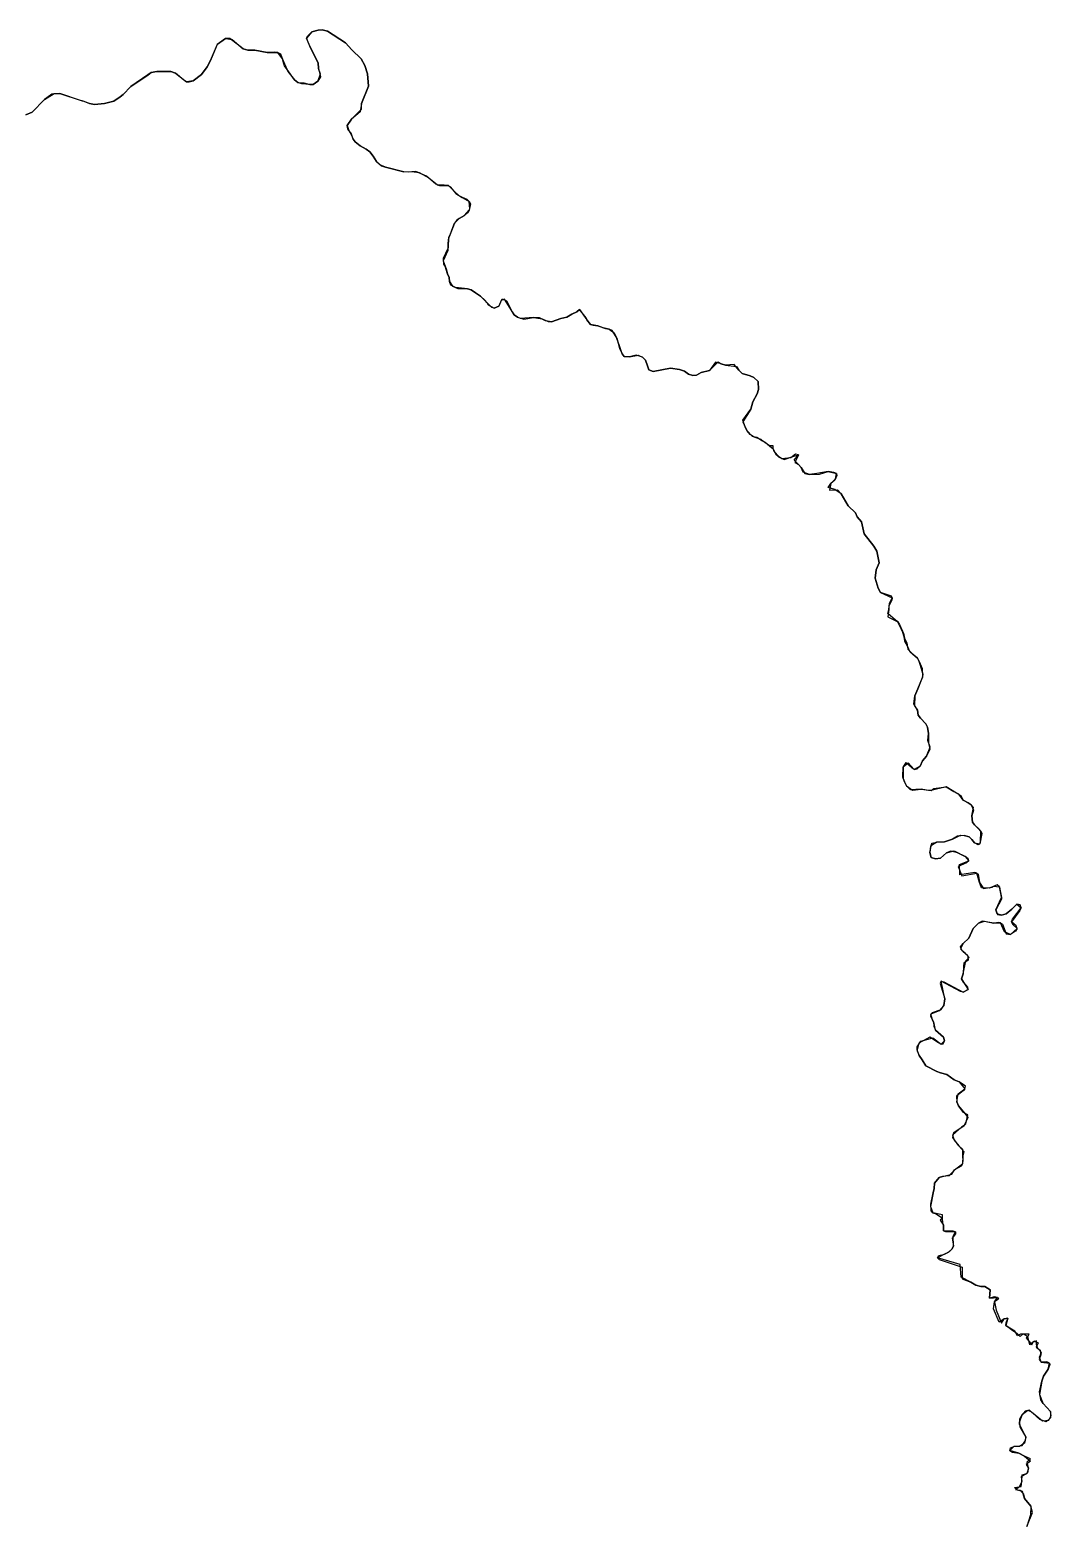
# Model space of a CAD drawing. Extents: x -74 to -34.8, y -33.8 to 5.3.
# Drawn here: x -50.166 to -49.548, y -23.802 to -22.897 of the extents above; entities that cross this region are included whole.
import ezdxf

# ---------------------------------------------------------------- set-up
doc = ezdxf.new("R2010")
doc.units = 0
doc.header["$LTSCALE"] = 2
doc.layers.add('UFEBRASIL', color=7, linetype='Continuous')

msp = doc.modelspace()

# ---------------------------------------------------------------- linework, layer by layer
at = {"layer": 'UFEBRASIL'}
for points in [[(-49.5631, -23.80193), (-49.55968, -23.79361), (-49.56072, -23.78968), (-49.56457, -23.7851), (-49.56582, -23.78077), (-49.56877, -23.78011), (-49.57055, -23.77837), (-49.56649, -23.7778), (-49.56613, -23.77485), (-49.56585, -23.77073), (-49.56316, -23.76986), (-49.56238, -23.76886), (-49.56215, -23.76675), (-49.56293, -23.76293), (-49.56091, -23.761), (-49.56452, -23.75951), (-49.56788, -23.75771), (-49.57346, -23.75604), (-49.57307, -23.75449), (-49.57092, -23.75361), (-49.56602, -23.753), (-49.56381, -23.75008), (-49.56378, -23.74788), (-49.56761, -23.74014), (-49.56732, -23.73678), (-49.56574, -23.73407), (-49.5624, -23.73167), (-49.56021, -23.73261), (-49.55371, -23.73801), (-49.54989, -23.73774), (-49.54843, -23.7348), (-49.54882, -23.73242), (-49.55319, -23.72758), (-49.55468, -23.72536), (-49.55544, -23.72048), (-49.55397, -23.71407), (-49.55304, -23.71109), (-49.55021, -23.70684), (-49.54944, -23.70327), (-49.55101, -23.7024), (-49.55434, -23.70265), (-49.55548, -23.69956), (-49.55421, -23.69676), (-49.55652, -23.69443), (-49.55721, -23.69199), (-49.55719, -23.68976), (-49.55969, -23.69066), (-49.56133, -23.69208), (-49.56249, -23.68699), (-49.56174, -23.6857), (-49.56685, -23.68575), (-49.56868, -23.68673), (-49.57027, -23.68392), (-49.5734, -23.68206), (-49.57585, -23.68041), (-49.57562, -23.67879), (-49.57463, -23.67593), (-49.57682, -23.67638), (-49.57988, -23.67833), (-49.58319, -23.67027), (-49.5826, -23.6662), (-49.5808, -23.66349), (-49.58261, -23.66315), (-49.58574, -23.66384), (-49.58531, -23.65888), (-49.58854, -23.65692), (-49.59097, -23.65689), (-49.59392, -23.65605), (-49.5969, -23.65426), (-49.60275, -23.65111), (-49.60338, -23.64353), (-49.61715, -23.63959), (-49.61638, -23.63815), (-49.61297, -23.63721), (-49.60991, -23.63568), (-49.60825, -23.63407), (-49.60754, -23.63217), (-49.60774, -23.62636), (-49.60635, -23.62371), (-49.6077, -23.62338), (-49.6136, -23.62313), (-49.61357, -23.61973), (-49.61401, -23.61858), (-49.61413, -23.61544), (-49.61421, -23.61347), (-49.61993, -23.6122), (-49.62096, -23.61111), (-49.62117, -23.60705), (-49.61971, -23.60008), (-49.61915, -23.59755), (-49.61891, -23.59433), (-49.61616, -23.59098), (-49.61409, -23.59025), (-49.60855, -23.58881), (-49.60693, -23.5862), (-49.60202, -23.5827), (-49.60168, -23.58105), (-49.60185, -23.5778), (-49.60174, -23.57398), (-49.60426, -23.57173), (-49.60789, -23.56679), (-49.60721, -23.56367), (-49.60102, -23.55939), (-49.60001, -23.55839), (-49.59877, -23.55299), (-49.60135, -23.55155), (-49.60434, -23.54756), (-49.60537, -23.54522), (-49.60473, -23.54026), (-49.60051, -23.53725), (-49.60021, -23.53562), (-49.60407, -23.53305), (-49.60707, -23.53173), (-49.61143, -23.52861), (-49.6154, -23.52758), (-49.61762, -23.52679), (-49.62422, -23.5233), (-49.62639, -23.5197), (-49.62828, -23.51709), (-49.62952, -23.51358), (-49.62937, -23.51183), (-49.62727, -23.50843), (-49.62, -23.5065), (-49.61484, -23.51029), (-49.6137, -23.51013), (-49.61282, -23.50827), (-49.61359, -23.50597), (-49.61831, -23.50172), (-49.61916, -23.49772), (-49.62009, -23.49544), (-49.6211, -23.4921), (-49.62007, -23.49107), (-49.61502, -23.48928), (-49.6134, -23.48683), (-49.6127, -23.48287), (-49.61488, -23.4722), (-49.6133, -23.47261), (-49.60153, -23.4788), (-49.59858, -23.47716), (-49.5988, -23.47584), (-49.60149, -23.47281), (-49.60257, -23.47064), (-49.60168, -23.46765), (-49.60007, -23.4599), (-49.5979, -23.45792), (-49.60037, -23.45518), (-49.60226, -23.45387), (-49.60319, -23.45129), (-49.60165, -23.44932), (-49.59816, -23.44617), (-49.59564, -23.44038), (-49.59243, -23.43697), (-49.58878, -23.43578), (-49.58312, -23.43698), (-49.57913, -23.43694), (-49.57791, -23.43774), (-49.57562, -23.44358), (-49.57295, -23.44394), (-49.56902, -23.4403), (-49.56964, -23.43874), (-49.57238, -23.43623), (-49.5718, -23.43464), (-49.56657, -23.42769), (-49.56707, -23.42603), (-49.56915, -23.42546), (-49.57208, -23.4286), (-49.57554, -23.4314), (-49.57851, -23.43212), (-49.5811, -23.43141), (-49.58179, -23.42895), (-49.57838, -23.42155), (-49.57859, -23.42005), (-49.5796, -23.41507), (-49.58102, -23.41385), (-49.58435, -23.41534), (-49.58591, -23.41596), (-49.59046, -23.41575), (-49.59171, -23.41252), (-49.59344, -23.40671), (-49.59451, -23.40649), (-49.60368, -23.40781), (-49.60374, -23.40148), (-49.59825, -23.39943), (-49.59852, -23.39819), (-49.60042, -23.39672), (-49.60507, -23.39441), (-49.60908, -23.39353), (-49.61163, -23.3945), (-49.6153, -23.39767), (-49.61832, -23.3982), (-49.62101, -23.39742), (-49.62168, -23.39429), (-49.62061, -23.38872), (-49.6176, -23.38802), (-49.61281, -23.38785), (-49.60801, -23.3862), (-49.60332, -23.3839), (-49.6011, -23.38397), (-49.59801, -23.38493), (-49.59642, -23.38648), (-49.5948, -23.38841), (-49.59163, -23.38903), (-49.59107, -23.38788), (-49.59099, -23.38135), (-49.5921, -23.38007), (-49.59476, -23.37764), (-49.59599, -23.37602), (-49.59644, -23.37218), (-49.59541, -23.36709), (-49.59676, -23.36549), (-49.59867, -23.36422), (-49.60166, -23.36262), (-49.60416, -23.35895), (-49.60719, -23.35739), (-49.61181, -23.35465), (-49.62093, -23.35677), (-49.62268, -23.35683), (-49.62699, -23.35602), (-49.63344, -23.35642), (-49.63586, -23.35403), (-49.6371, -23.35162), (-49.63818, -23.34878), (-49.6379, -23.34255), (-49.6348, -23.33999), (-49.63129, -23.34418), (-49.62942, -23.34376), (-49.62767, -23.34205), (-49.62612, -23.3389), (-49.62376, -23.33599), (-49.6216, -23.3306), (-49.62289, -23.32652), (-49.62268, -23.32226), (-49.62328, -23.31844), (-49.62413, -23.31657), (-49.62748, -23.31306), (-49.62874, -23.31119), (-49.62923, -23.30822), (-49.6314, -23.30442), (-49.63088, -23.29948), (-49.62905, -23.29538), (-49.62622, -23.28842), (-49.6258, -23.28665), (-49.62749, -23.2812), (-49.62815, -23.27872), (-49.62915, -23.27675), (-49.63377, -23.27307), (-49.63511, -23.26982), (-49.63685, -23.26675), (-49.63712, -23.26466), (-49.63833, -23.26034), (-49.639, -23.2594), (-49.64118, -23.25478), (-49.64253, -23.25375), (-49.64715, -23.24979), (-49.6466, -23.24722), (-49.64608, -23.24371), (-49.64448, -23.24024), (-49.64493, -23.23917), (-49.65158, -23.23695), (-49.65307, -23.23446), (-49.65477, -23.22828), (-49.65415, -23.22332), (-49.6524, -23.219), (-49.65375, -23.21204), (-49.65566, -23.20895), (-49.66146, -23.20163), (-49.6632, -23.1942), (-49.66564, -23.19125), (-49.66671, -23.18878), (-49.67128, -23.18454), (-49.67546, -23.17744), (-49.67915, -23.17468), (-49.68327, -23.17361), (-49.68169, -23.17119), (-49.67882, -23.16824), (-49.67832, -23.16506), (-49.67988, -23.16443), (-49.68332, -23.16378), (-49.69008, -23.16497), (-49.6946, -23.16557), (-49.69849, -23.16431), (-49.6996, -23.1615), (-49.70121, -23.15951), (-49.70379, -23.15708), (-49.70116, -23.15373), (-49.70305, -23.15341), (-49.70582, -23.1555), (-49.71127, -23.1562), (-49.7146, -23.15391), (-49.71665, -23.1502), (-49.71649, -23.14839), (-49.71868, -23.14823), (-49.72293, -23.14529), (-49.72382, -23.14446), (-49.72813, -23.14309), (-49.73049, -23.14145), (-49.73237, -23.1393), (-49.73338, -23.13753), (-49.73491, -23.13289), (-49.73005, -23.12606), (-49.72879, -23.12166), (-49.72616, -23.1169), (-49.72534, -23.11418), (-49.72555, -23.10944), (-49.72833, -23.10689), (-49.73046, -23.10588), (-49.73533, -23.10456), (-49.73727, -23.10261), (-49.74024, -23.09917), (-49.7453, -23.09944), (-49.74794, -23.09862), (-49.75138, -23.09776), (-49.75498, -23.10266), (-49.76013, -23.10405), (-49.76295, -23.10558), (-49.76507, -23.10569), (-49.76781, -23.10501), (-49.77026, -23.10324), (-49.7733, -23.10214), (-49.77867, -23.1013), (-49.78918, -23.10335), (-49.79172, -23.10243), (-49.79251, -23.09991), (-49.79388, -23.09651), (-49.79557, -23.09459), (-49.79947, -23.0934), (-49.80351, -23.09446), (-49.8066, -23.09433), (-49.80788, -23.09266), (-49.80968, -23.08727), (-49.81158, -23.08238), (-49.81391, -23.07863), (-49.81577, -23.07782), (-49.81939, -23.07695), (-49.8227, -23.07564), (-49.82699, -23.07487), (-49.82927, -23.07212), (-49.82969, -23.07089), (-49.83366, -23.06594), (-49.83541, -23.06726), (-49.83841, -23.06866), (-49.84144, -23.07046), (-49.84499, -23.07133), (-49.85058, -23.07326), (-49.85427, -23.07268), (-49.85789, -23.07098), (-49.86163, -23.07079), (-49.86933, -23.07122), (-49.87129, -23.07039), (-49.87324, -23.06898), (-49.87505, -23.06597), (-49.87905, -23.05969), (-49.88115, -23.0605), (-49.8826, -23.06377), (-49.88533, -23.06507), (-49.88677, -23.06465), (-49.8898, -23.06161), (-49.89073, -23.06041), (-49.89365, -23.05772), (-49.8967, -23.05585), (-49.89924, -23.05402), (-49.90138, -23.05342), (-49.90879, -23.05262), (-49.9116, -23.05112), (-49.91227, -23.04901), (-49.91265, -23.0465), (-49.91355, -23.04429), (-49.915, -23.0396), (-49.91574, -23.03848), (-49.9159, -23.03479), (-49.91321, -23.02884), (-49.91322, -23.02601), (-49.91268, -23.02226), (-49.91212, -23.02127), (-49.9104, -23.0163), (-49.9093, -23.01357), (-49.90644, -23.01079), (-49.90329, -23.00908), (-49.90044, -23.00586), (-49.90012, -23.00493), (-49.90036, -23.00044), (-49.90167, -22.99931), (-49.90627, -22.99723), (-49.90965, -22.9941), (-49.91301, -22.9909), (-49.91563, -22.99056), (-49.91956, -22.99044), (-49.92057, -22.98996), (-49.92617, -22.98529), (-49.93264, -22.98246), (-49.93713, -22.98287), (-49.94005, -22.98263), (-49.95102, -22.97968), (-49.9545, -22.97842), (-49.95649, -22.97641), (-49.95851, -22.97306), (-49.96061, -22.97056), (-49.96285, -22.96894), (-49.96633, -22.96678), (-49.96933, -22.96448), (-49.97054, -22.9628), (-49.97193, -22.95926), (-49.97332, -22.95757), (-49.97394, -22.95651), (-49.9742, -22.9545), (-49.97174, -22.95074), (-49.96566, -22.94463), (-49.96549, -22.9413), (-49.96138, -22.93086), (-49.96205, -22.92331), (-49.96366, -22.91825), (-49.96574, -22.91414), (-49.97152, -22.90869), (-49.97521, -22.90449), (-49.98616, -22.8975), (-49.98948, -22.89674), (-49.99172, -22.89695), (-49.99559, -22.89799), (-49.99885, -22.90175), (-49.99795, -22.90455), (-49.99185, -22.91662), (-49.99152, -22.92008), (-49.99041, -22.92521), (-49.99196, -22.92773), (-49.99487, -22.92972), (-49.99688, -22.92966), (-50.00163, -22.92935), (-50.00415, -22.92846), (-50.00606, -22.92693), (-50.01059, -22.92073), (-50.01212, -22.9184), (-50.01261, -22.91735), (-50.01333, -22.9143), (-50.01624, -22.91034), (-50.01806, -22.91012), (-50.0227, -22.91046), (-50.03002, -22.90889), (-50.03439, -22.90903), (-50.03727, -22.90815), (-50.04527, -22.90187), (-50.04785, -22.90196), (-50.05284, -22.90551), (-50.05698, -22.91532), (-50.05892, -22.91898), (-50.06239, -22.92365), (-50.06747, -22.92752), (-50.07155, -22.92812), (-50.07308, -22.92714), (-50.0781, -22.9228), (-50.08087, -22.92179), (-50.08941, -22.92196), (-50.09283, -22.9225), (-50.09485, -22.9239), (-50.10513, -22.93099), (-50.1097, -22.93575), (-50.11154, -22.93719), (-50.11541, -22.93979), (-50.12107, -22.94134), (-50.12713, -22.94176), (-50.1301, -22.94118), (-50.13448, -22.93971), (-50.13565, -22.93943), (-50.14805, -22.93513), (-50.15299, -22.93562), (-50.15731, -22.93884), (-50.16489, -22.94641), (-50.16868, -22.94813)], [(-50.16868, -22.94813), (-50.16489, -22.94641), (-50.15731, -22.93884), (-50.15143, -22.93516), (-50.14805, -22.93513), (-50.13448, -22.93971), (-50.13352, -22.93977), (-50.1301, -22.94118), (-50.12713, -22.94176), (-50.12107, -22.94134), (-50.11541, -22.93979), (-50.11154, -22.93719), (-50.1097, -22.93575), (-50.10513, -22.93099), (-50.09472, -22.92381), (-50.09283, -22.9225), (-50.08941, -22.92196), (-50.08087, -22.92179), (-50.0781, -22.9228), (-50.07155, -22.92812), (-50.06984, -22.92813), (-50.06747, -22.92752), (-50.06239, -22.92365), (-50.05892, -22.91898), (-50.05698, -22.91532), (-50.05274, -22.90527), (-50.04785, -22.90196), (-50.0438, -22.90262), (-50.03727, -22.90815), (-50.03439, -22.90903), (-50.03002, -22.90889), (-50.0227, -22.91046), (-50.01624, -22.91034), (-50.01463, -22.91125), (-50.0133, -22.91437), (-50.01009, -22.9219), (-50.00606, -22.92693), (-50.00415, -22.92846), (-50.00052, -22.92868), (-49.99688, -22.92966), (-49.99487, -22.92972), (-49.99196, -22.92773), (-49.99041, -22.92348), (-49.99152, -22.92008), (-49.99185, -22.91662), (-49.99618, -22.90806), (-49.99885, -22.90175), (-49.99808, -22.90023), (-49.99559, -22.89799), (-49.99172, -22.89695), (-49.98948, -22.89674), (-49.98616, -22.8975), (-49.97521, -22.90449), (-49.97152, -22.90869), (-49.96574, -22.91414), (-49.96366, -22.91825), (-49.96205, -22.92331), (-49.96138, -22.93086), (-49.96549, -22.9413), (-49.96641, -22.94627), (-49.97174, -22.95074), (-49.9742, -22.9545), (-49.97332, -22.95757), (-49.97174, -22.96048), (-49.97054, -22.9628), (-49.96933, -22.96448), (-49.96633, -22.96678), (-49.96285, -22.96894), (-49.96061, -22.97056), (-49.95851, -22.97306), (-49.95649, -22.97641), (-49.95342, -22.97891), (-49.95102, -22.97968), (-49.94005, -22.98263), (-49.93523, -22.98241), (-49.93076, -22.98303), (-49.92483, -22.98629), (-49.91956, -22.99044), (-49.9184, -22.99078), (-49.91301, -22.9909), (-49.9119, -22.9917), (-49.90844, -22.99565), (-49.90472, -22.99811), (-49.90036, -23.00044), (-49.89959, -23.00201), (-49.90044, -23.00586), (-49.90148, -23.00746), (-49.90329, -23.00908), (-49.90644, -23.01079), (-49.90803, -23.01194), (-49.9093, -23.01357), (-49.9104, -23.0163), (-49.91268, -23.02226), (-49.91291, -23.02333), (-49.91322, -23.02738), (-49.91341, -23.03011), (-49.91627, -23.03642), (-49.915, -23.0396), (-49.91429, -23.04116), (-49.91355, -23.04429), (-49.91265, -23.0465), (-49.91227, -23.04901), (-49.91054, -23.0518), (-49.9074, -23.05308), (-49.90138, -23.05342), (-49.89924, -23.05402), (-49.8967, -23.05585), (-49.89365, -23.05772), (-49.8898, -23.06161), (-49.88906, -23.06309), (-49.88533, -23.06507), (-49.8826, -23.06377), (-49.882, -23.06271), (-49.88054, -23.05942), (-49.87797, -23.0607), (-49.87454, -23.06721), (-49.87324, -23.06898), (-49.87129, -23.07039), (-49.86742, -23.07169), (-49.86163, -23.07079), (-49.85621, -23.07155), (-49.85269, -23.07318), (-49.85058, -23.07326), (-49.84499, -23.07133), (-49.84144, -23.07046), (-49.83841, -23.06866), (-49.8354, -23.06726), (-49.83366, -23.06594), (-49.82927, -23.07212), (-49.82699, -23.07487), (-49.82538, -23.0754), (-49.8227, -23.07564), (-49.81797, -23.07738), (-49.81577, -23.07782), (-49.81272, -23.07999), (-49.81158, -23.08238), (-49.8111, -23.08311), (-49.80947, -23.08921), (-49.80788, -23.09266), (-49.8066, -23.09433), (-49.80351, -23.09446), (-49.7983, -23.09354), (-49.79557, -23.09459), (-49.79388, -23.09651), (-49.79251, -23.09991), (-49.79172, -23.10243), (-49.78918, -23.10335), (-49.77867, -23.1013), (-49.7733, -23.10214), (-49.77026, -23.10324), (-49.76781, -23.10501), (-49.76507, -23.10569), (-49.76295, -23.10558), (-49.76013, -23.10405), (-49.75498, -23.10266), (-49.74977, -23.09751), (-49.74794, -23.09862), (-49.7453, -23.09944), (-49.73871, -23.10037), (-49.73727, -23.10261), (-49.73533, -23.10456), (-49.73046, -23.10588), (-49.72833, -23.10689), (-49.72555, -23.10944), (-49.72534, -23.11418), (-49.72616, -23.1169), (-49.72879, -23.12166), (-49.73005, -23.12606), (-49.7349, -23.13373), (-49.73338, -23.13753), (-49.73237, -23.1393), (-49.72919, -23.14248), (-49.72649, -23.14317), (-49.72293, -23.14529), (-49.72138, -23.14615), (-49.71868, -23.14823), (-49.71665, -23.1502), (-49.71613, -23.15159), (-49.71323, -23.155), (-49.70993, -23.15663), (-49.70465, -23.15487), (-49.70116, -23.15373), (-49.70183, -23.15508), (-49.70354, -23.15831), (-49.70121, -23.15951), (-49.6996, -23.1615), (-49.69749, -23.16498), (-49.6946, -23.16557), (-49.68846, -23.1654), (-49.68332, -23.16378), (-49.67832, -23.16506), (-49.67802, -23.16636), (-49.67935, -23.16908), (-49.68169, -23.17119), (-49.68252, -23.17514), (-49.67771, -23.17494), (-49.67546, -23.17744), (-49.67128, -23.18454), (-49.66671, -23.18878), (-49.66564, -23.19125), (-49.6632, -23.1942), (-49.66146, -23.20163), (-49.65566, -23.20895), (-49.65375, -23.21204), (-49.6524, -23.219), (-49.65415, -23.22332), (-49.65477, -23.22828), (-49.65307, -23.23446), (-49.65158, -23.23695), (-49.64448, -23.24024), (-49.6448, -23.24175), (-49.64649, -23.24509), (-49.6466, -23.24722), (-49.6471, -23.25171), (-49.64118, -23.25478), (-49.64007, -23.25632), (-49.63833, -23.26034), (-49.63773, -23.26169), (-49.63712, -23.26466), (-49.63562, -23.26753), (-49.63517, -23.27131), (-49.63229, -23.27423), (-49.62915, -23.27675), (-49.62815, -23.27872), (-49.62646, -23.28292), (-49.62622, -23.28842), (-49.62691, -23.28969), (-49.62905, -23.29538), (-49.63088, -23.29948), (-49.6311, -23.30568), (-49.62923, -23.30822), (-49.62874, -23.31119), (-49.62748, -23.31306), (-49.62413, -23.31657), (-49.62328, -23.31844), (-49.62268, -23.32226), (-49.62268, -23.32791), (-49.62169, -23.33189), (-49.62376, -23.33599), (-49.62612, -23.3389), (-49.62767, -23.34205), (-49.63129, -23.34418), (-49.63265, -23.34302), (-49.63621, -23.33977), (-49.6379, -23.34255), (-49.63789, -23.34953), (-49.6371, -23.35162), (-49.63586, -23.35403), (-49.6322, -23.35657), (-49.62699, -23.35602), (-49.62093, -23.35677), (-49.6194, -23.35567), (-49.61181, -23.35465), (-49.60719, -23.35739), (-49.60312, -23.35992), (-49.60166, -23.36262), (-49.59867, -23.36422), (-49.59676, -23.36549), (-49.59539, -23.36878), (-49.59644, -23.37218), (-49.59599, -23.37602), (-49.59476, -23.37764), (-49.59099, -23.38135), (-49.5904, -23.38279), (-49.59163, -23.38903), (-49.59247, -23.38957), (-49.5948, -23.38841), (-49.59642, -23.38648), (-49.59801, -23.38493), (-49.6011, -23.38397), (-49.60506, -23.38442), (-49.60801, -23.3862), (-49.61281, -23.38785), (-49.6176, -23.38802), (-49.62129, -23.39047), (-49.62168, -23.39429), (-49.62101, -23.39742), (-49.61832, -23.3982), (-49.6153, -23.39767), (-49.61163, -23.3945), (-49.60715, -23.39338), (-49.60042, -23.39672), (-49.59825, -23.39943), (-49.59968, -23.40057), (-49.60474, -23.40284), (-49.60252, -23.40847), (-49.59344, -23.40671), (-49.5926, -23.40751), (-49.59171, -23.41252), (-49.58933, -23.41614), (-49.58435, -23.41534), (-49.58332, -23.41466), (-49.5796, -23.41507), (-49.57951, -23.41653), (-49.57838, -23.42155), (-49.5785, -23.42246), (-49.58179, -23.42895), (-49.58081, -23.43172), (-49.57851, -23.43212), (-49.57554, -23.4314), (-49.57208, -23.4286), (-49.56915, -23.42546), (-49.56657, -23.42769), (-49.56726, -23.42931), (-49.57238, -23.43623), (-49.57187, -23.43761), (-49.56902, -23.4403), (-49.56993, -23.44199), (-49.57295, -23.44394), (-49.57661, -23.44228), (-49.57913, -23.43694), (-49.57999, -23.43674), (-49.58312, -23.43698), (-49.59011, -23.43587), (-49.59243, -23.43697), (-49.59564, -23.44038), (-49.59816, -23.44617), (-49.60165, -23.44932), (-49.60326, -23.45253), (-49.60165, -23.45417), (-49.59905, -23.45644), (-49.59866, -23.45937), (-49.60122, -23.46126), (-49.60138, -23.46284), (-49.60168, -23.46765), (-49.60257, -23.47064), (-49.60149, -23.47281), (-49.59858, -23.47716), (-49.60153, -23.4788), (-49.60329, -23.47842), (-49.61488, -23.4722), (-49.61557, -23.4735), (-49.6127, -23.48287), (-49.6134, -23.48683), (-49.61604, -23.49003), (-49.6211, -23.4921), (-49.62138, -23.49333), (-49.61948, -23.49668), (-49.61929, -23.49933), (-49.61831, -23.50172), (-49.61359, -23.50597), (-49.61282, -23.50827), (-49.61484, -23.51029), (-49.61652, -23.50936), (-49.62175, -23.50594), (-49.62852, -23.50971), (-49.62952, -23.51358), (-49.62939, -23.51425), (-49.62828, -23.51709), (-49.62639, -23.5197), (-49.62422, -23.5233), (-49.61762, -23.52679), (-49.6154, -23.52758), (-49.61143, -23.52861), (-49.60707, -23.53173), (-49.60407, -23.53305), (-49.60051, -23.53725), (-49.60141, -23.53821), (-49.60572, -23.54166), (-49.60537, -23.54522), (-49.60434, -23.54756), (-49.60046, -23.55237), (-49.59874, -23.55464), (-49.60102, -23.55939), (-49.6027, -23.56036), (-49.60799, -23.56523), (-49.60699, -23.56828), (-49.60426, -23.57173), (-49.60118, -23.57523), (-49.60185, -23.5778), (-49.60202, -23.5827), (-49.60285, -23.58397), (-49.60693, -23.5862), (-49.60999, -23.58994), (-49.61409, -23.59025), (-49.61616, -23.59098), (-49.61891, -23.59433), (-49.61919, -23.59759), (-49.61974, -23.60025), (-49.62128, -23.60851), (-49.61993, -23.6122), (-49.61785, -23.61296), (-49.61413, -23.61544), (-49.61557, -23.61675), (-49.61357, -23.61973), (-49.6136, -23.62313), (-49.61223, -23.62353), (-49.60635, -23.62371), (-49.60627, -23.62495), (-49.60824, -23.62762), (-49.60754, -23.63217), (-49.60825, -23.63407), (-49.61065, -23.63618), (-49.61297, -23.63721), (-49.61714, -23.63959), (-49.61608, -23.64055), (-49.60229, -23.64513), (-49.60213, -23.65212), (-49.5969, -23.65426), (-49.59392, -23.65605), (-49.59097, -23.65689), (-49.58854, -23.65692), (-49.58531, -23.65888), (-49.58574, -23.66384), (-49.5808, -23.66349), (-49.58021, -23.66459), (-49.5826, -23.6662), (-49.58169, -23.67109), (-49.57848, -23.67898), (-49.57682, -23.67638), (-49.57463, -23.67593), (-49.57585, -23.68041), (-49.5734, -23.68206), (-49.57221, -23.6831), (-49.5691, -23.68505), (-49.56715, -23.68707), (-49.56527, -23.68547), (-49.56249, -23.68699), (-49.5635, -23.68794), (-49.56008, -23.69211), (-49.5588, -23.68974), (-49.55631, -23.69096), (-49.5574, -23.69353), (-49.5551, -23.69543), (-49.55468, -23.69821), (-49.55572, -23.70104), (-49.55434, -23.70265), (-49.54944, -23.70327), (-49.5492, -23.70402), (-49.55021, -23.70684), (-49.55304, -23.71109), (-49.55397, -23.71407), (-49.55552, -23.72213), (-49.55371, -23.7268), (-49.55319, -23.72758), (-49.54882, -23.73242), (-49.54879, -23.73629), (-49.55132, -23.73873), (-49.55524, -23.73723), (-49.56148, -23.73166), (-49.56405, -23.73222), (-49.56615, -23.73466), (-49.56748, -23.73863), (-49.56729, -23.74164), (-49.56378, -23.74788), (-49.56457, -23.75167), (-49.56752, -23.75352), (-49.57092, -23.75361), (-49.57346, -23.75604), (-49.57179, -23.75694), (-49.56788, -23.75771), (-49.56452, -23.75951), (-49.5609, -23.76244), (-49.56342, -23.76455), (-49.56215, -23.76675), (-49.56316, -23.76986), (-49.56655, -23.77193), (-49.56613, -23.77485), (-49.56795, -23.77836), (-49.57002, -23.77967), (-49.56707, -23.78011), (-49.56507, -23.78247), (-49.56457, -23.7851), (-49.56072, -23.78968), (-49.56084, -23.79488), (-49.5631, -23.80193)]]:
    msp.add_lwpolyline(points, dxfattribs=at)

doc.saveas('drawing.dxf')
